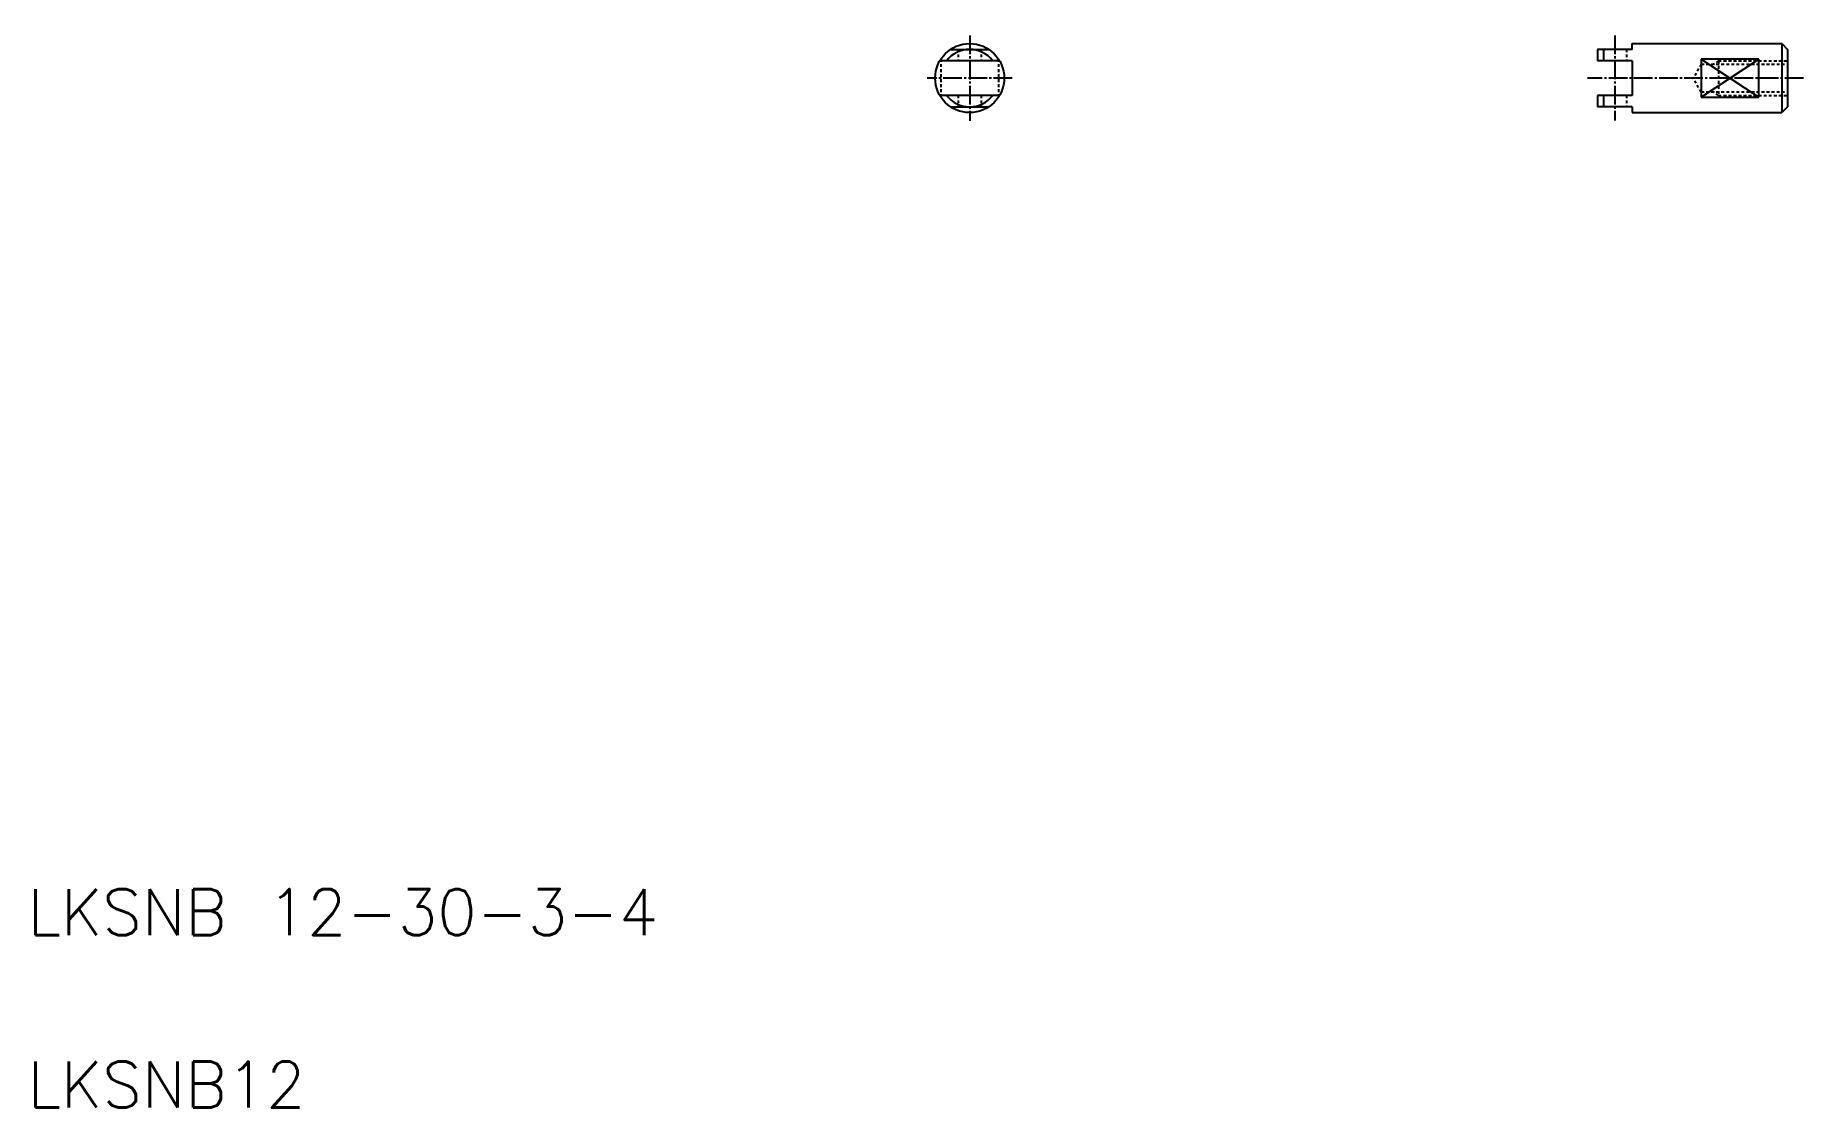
# Model space of a CAD drawing. Extents: x 21 to 329, y 20 to 206.
import ezdxf

# ---------------------------------------------------------------- set-up
doc = ezdxf.new("R2010")
doc.units = 0
doc.header["$LTSCALE"] = 0.25
doc.linetypes.add('CENTER', pattern=[17.5, 13, -1.5, 1.5, -1.5])
doc.linetypes.add('DASHED', pattern=[3.5, 2, -1.5])
doc.layers.get('0').update_dxf_attribs({"linetype": 'CONTINUOUS'})
doc.styles.get("Standard").update_dxf_attribs({"font": 'txt.shx'})

msp = doc.modelspace()

# ---------------------------------------------------------------- linework, layer by layer
at = {"color": 1, "linetype": 'CENTER'}
for p, q in [((183.81, 206.4), (183.81, 191.58)), ((295.99, 206.42), (295.99, 191.64)), ((191.22, 198.99), (176.4, 198.99)), ((328.8, 198.99), (291.23, 198.99))]:
    msp.add_line(p, q, dxfattribs=at)
for p, q in [((180.5, 203.99), (187.13, 203.99)), ((292.99, 203.99), (292.99, 201.99)), ((298.99, 203.99), (292.99, 203.99)), ((293.99, 203.99), (293.99, 201.99)), ((298.99, 204.99), (324.99, 204.99)), ((298.99, 203.99), (298.99, 204.99)), ((301.74, 204.99), (301.74, 204.99)), ((309.49, 204.99), (309.49, 204.99)), ((324.99, 204.99), (324.99, 192.99)), ((324.99, 204.99), (325.99, 203.99)), ((325.99, 203.99), (325.99, 193.99)), ((189.01, 201.99), (178.62, 201.99)), ((298.99, 201.99), (292.99, 201.99)), ((298.99, 201.99), (298.99, 195.99)), ((320.99, 202.3), (310.99, 202.3)), ((310.99, 202.3), (310.99, 195.67)), ((320.99, 195.67), (320.99, 202.3)), ((189.01, 195.99), (178.62, 195.99)), ((180.5, 193.99), (187.13, 193.99)), ((298.99, 195.99), (292.99, 195.99)), ((292.99, 195.99), (292.99, 193.99)), ((298.99, 193.99), (292.99, 193.99)), ((293.99, 195.99), (293.99, 193.99)), ((298.99, 193.99), (298.99, 192.99)), ((310.99, 195.67), (320.99, 195.67)), ((325.99, 193.99), (324.99, 192.99)), ((298.99, 192.99), (324.99, 192.99))]:
    msp.add_line(p, q)
at = {"color": 3, "linetype": 'DASHED'}
for p, q in [((181.81, 203.99), (181.81, 201.99)), ((185.81, 203.99), (185.81, 201.99)), ((293.99, 203.99), (293.99, 201.99)), ((297.99, 203.99), (297.99, 201.99)), ((313.99, 201.99), (313.15, 201.39)), ((313.99, 201.99), (325.99, 201.99)), ((181.81, 195.99), (181.81, 193.99)), ((185.81, 195.99), (185.81, 193.99)), ((293.99, 195.99), (293.99, 193.99)), ((297.99, 195.99), (297.99, 193.99)), ((313.99, 195.99), (313.15, 196.59)), ((313.99, 195.99), (325.99, 195.99))]:
    msp.add_line(p, q, dxfattribs=at)
at = {"linetype": 'DASHED'}
for p, q in [((178.81, 202.3), (178.81, 195.67)), ((188.81, 202.3), (188.81, 195.67)), ((310.99, 201.39), (309.6, 198.99)), ((310.99, 201.39), (325.99, 201.39)), ((310.99, 201.39), (310.99, 196.59)), ((313.99, 201.99), (313.99, 195.99)), ((310.99, 196.59), (309.6, 198.99)), ((310.99, 196.59), (325.99, 196.59))]:
    msp.add_line(p, q, dxfattribs=at)
at = {"color": 3}
for p, q in [((310.99, 202.3), (320.99, 195.67)), ((310.99, 195.67), (320.99, 202.3))]:
    msp.add_line(p, q, dxfattribs=at)
msp.add_circle((183.81, 198.99), 6)
for start, end in [(36.8699, 143.1301), (216.8699, 323.1301)]:
    msp.add_arc((183.81, 198.99), 5, start, end)

# ---------------------------------------------------------------- texts
for s, p in [('LKSNB 12-30-3-4', (20, 50)), ('LKSNB12', (20, 20))]:
    msp.add_text(s, height=8).set_placement(p)

doc.saveas('drawing.dxf')
